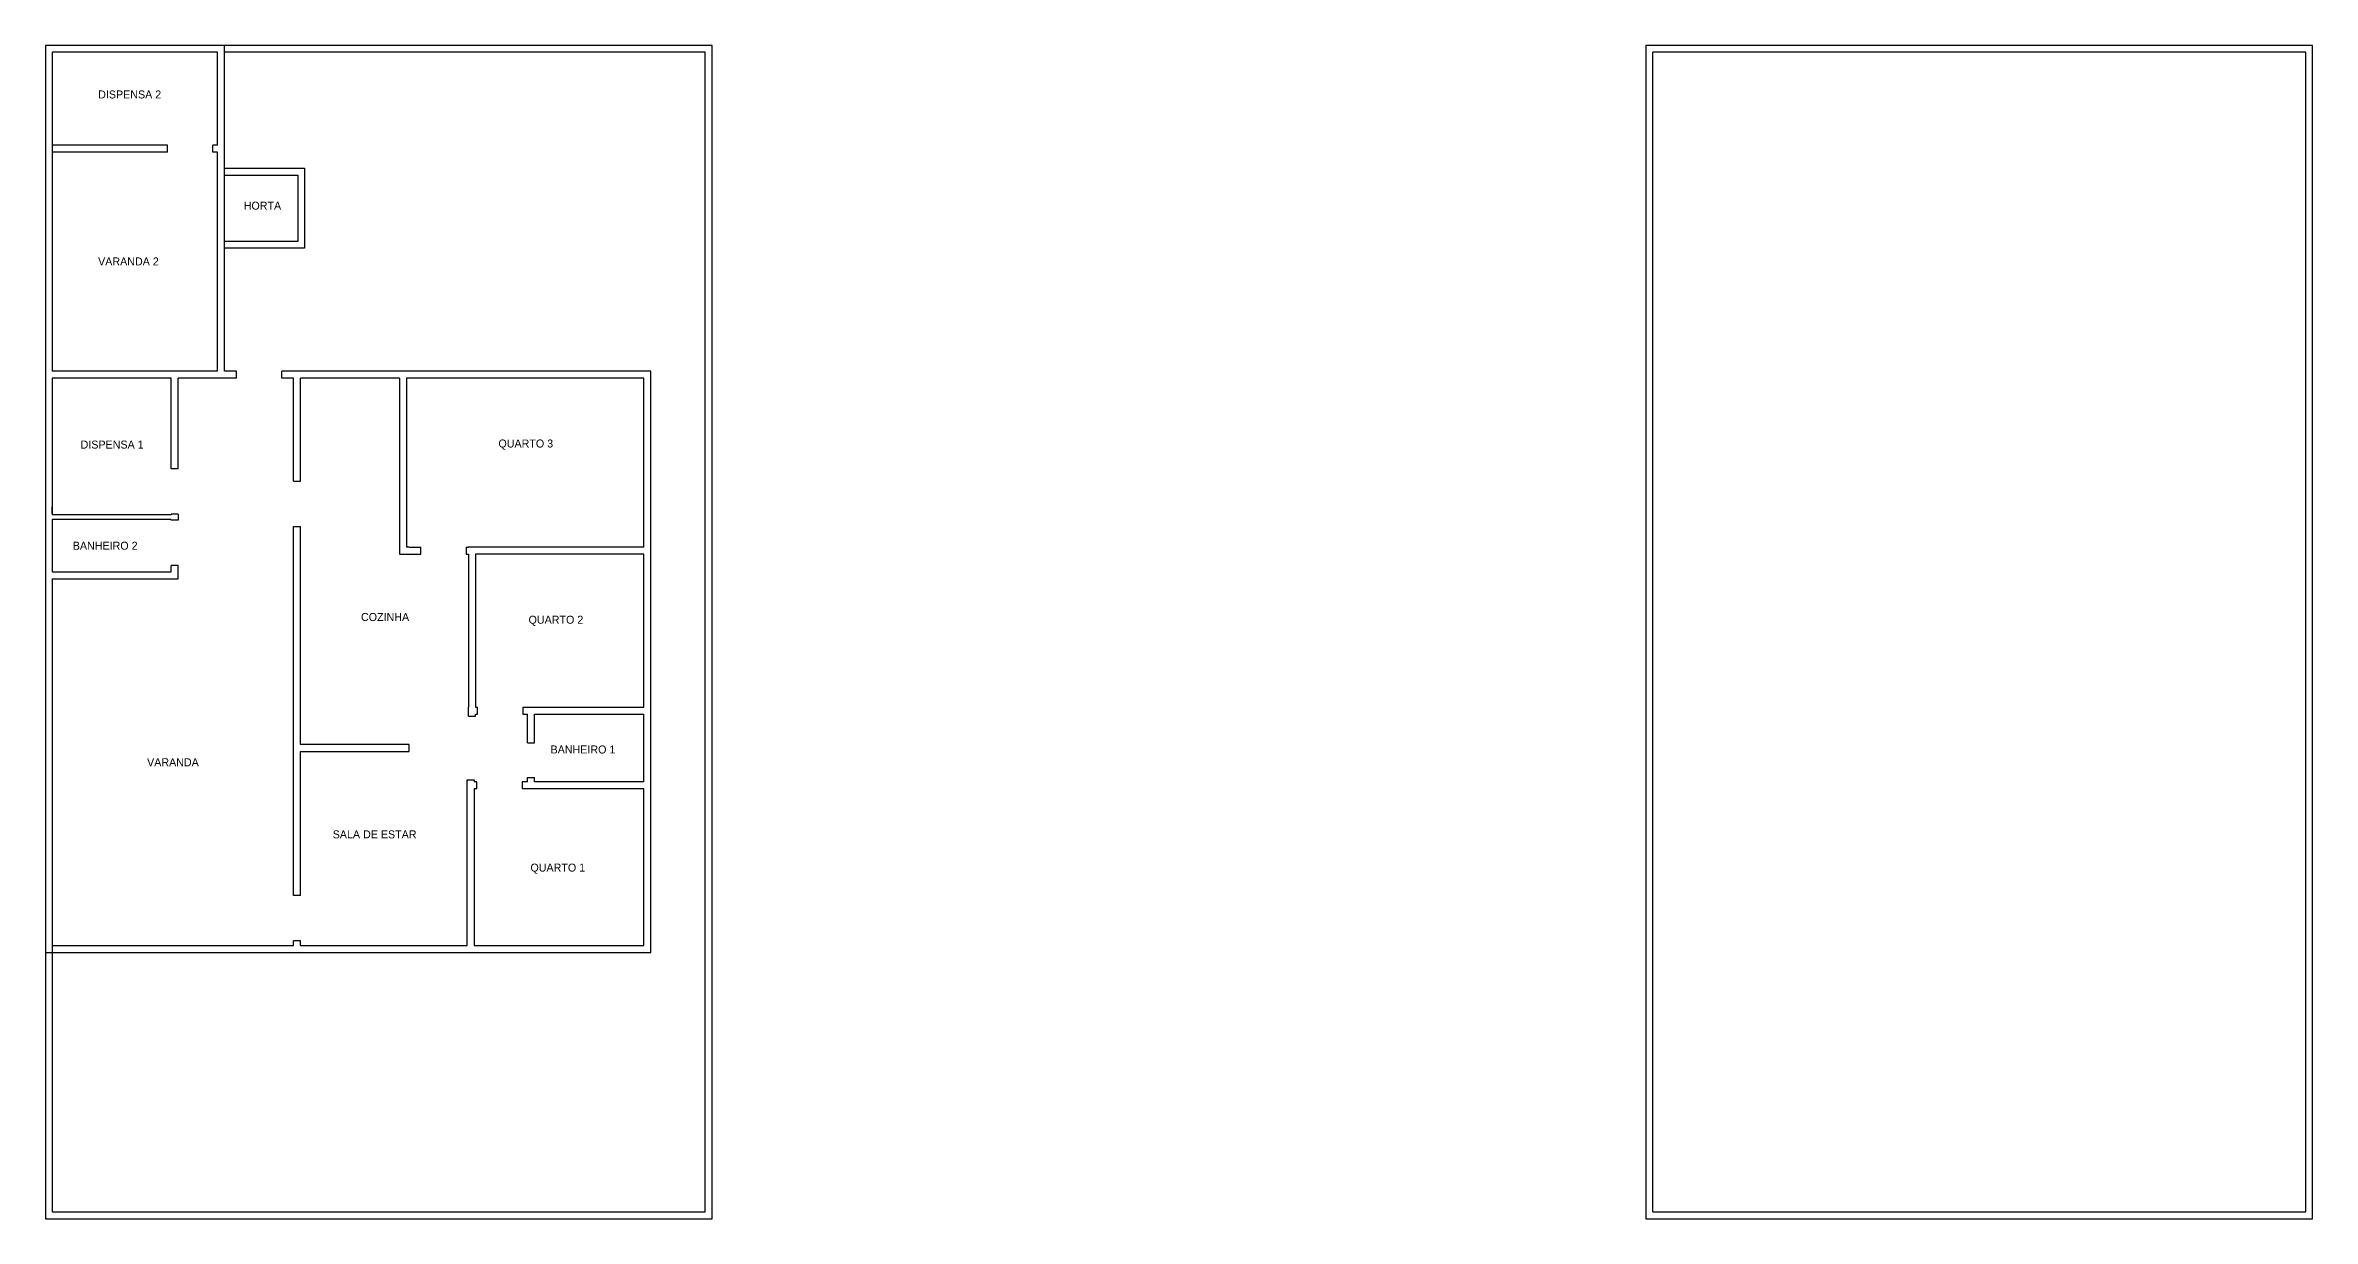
# Model space of a CAD drawing. Header units: millimetres. Extents: x 10 to 172, y 10 to 32.
# Drawn here: x 130 to 172.5, y 10 to 32 of the extents above; entities that cross this region are included whole.
import ezdxf

# ---------------------------------------------------------------- set-up
doc = ezdxf.new("R2010")
doc.units = ezdxf.units.MM
for name, color, linetype in [('Paredes', 7, 'Continuous'), ('Terreno', 1, 'Continuous'), ('Texto', 7, 'Continuous')]:
    doc.layers.add(name, color=color, linetype=linetype)
doc.styles.add('texto', font='')
doc.styles.get('texto').set_extended_font_data('Century Gothic')

msp = doc.modelspace()

# ---------------------------------------------------------------- linework, layer by layer
at = {"layer": 'Paredes'}
for p, q in [((133.36, 32), (130, 32)), ((130, 32), (130, 25.89)), ((133.36, 25.89), (133.36, 32)), ((133.23, 31.87), (130.13, 31.87)), ((130.13, 31.87), (130.13, 25.89)), ((133.23, 30.13), (133.23, 31.87)), ((132.29, 30.13), (130.13, 30.13)), ((132.29, 30), (130.13, 30)), ((132.29, 30), (132.29, 30.13)), ((133.23, 30.13), (133.14, 30.13)), ((133.14, 30), (133.14, 30.13)), ((133.23, 30), (133.14, 30)), ((133.23, 25.89), (133.23, 30)), ((133.36, 29.695), (134.86, 29.695)), ((133.36, 29.565), (134.73, 29.565)), ((134.73, 29.565), (134.73, 28.325)), ((134.86, 29.695), (134.86, 28.195)), ((134.73, 28.325), (133.36, 28.325)), ((134.86, 28.195), (133.36, 28.195)), ((130, 25.89), (130, 14.99)), ((133.23, 25.89), (130.13, 25.89)), ((132.36, 25.76), (130.13, 25.76)), ((130.13, 25.76), (130.13, 23.35)), ((132.36, 24.06), (132.36, 25.76)), ((133.58, 25.76), (132.49, 25.76)), ((132.49, 24.06), (132.49, 25.76)), ((133.58, 25.89), (133.36, 25.89)), ((133.58, 25.76), (133.58, 25.89)), ((141.35, 25.89), (134.43, 25.89)), ((134.43, 25.76), (134.43, 25.89)), ((134.65, 25.76), (134.43, 25.76)), ((134.65, 23.83), (134.65, 25.76)), ((136.64, 25.76), (134.78, 25.76)), ((134.78, 23.83), (134.78, 25.76)), ((136.64, 25.76), (136.64, 22.46)), ((141.22, 25.76), (136.77, 25.76)), ((136.77, 25.76), (136.77, 22.59)), ((141.22, 22.59), (141.22, 25.76)), ((141.35, 14.99), (141.35, 25.89)), ((132.49, 24.06), (132.36, 24.06)), ((134.65, 23.83), (134.78, 23.83)), ((130.13, 23.22), (130.13, 23.35)), ((130.13, 23.22), (130.13, 23.198)), ((132.36, 23.198), (130.13, 23.198)), ((130.13, 23.112), (130.13, 22.13)), ((132.36, 23.112), (130.13, 23.112)), ((132.49, 23.21), (132.36, 23.21)), ((132.36, 23.21), (132.36, 23.198)), ((132.36, 23.1), (132.36, 23.112)), ((132.49, 23.1), (132.36, 23.1)), ((132.49, 23.21), (132.49, 23.112)), ((132.49, 23.112), (132.49, 23.1)), ((134.65, 16.06), (134.65, 22.98)), ((134.65, 22.98), (134.78, 22.98)), ((134.78, 18.89), (134.78, 22.98)), ((136.82, 22.59), (136.77, 22.59)), ((136.82, 22.59), (137.04, 22.59)), ((137.04, 22.46), (137.04, 22.59)), ((137.89, 22.59), (137.93, 22.59)), ((137.89, 22.59), (137.89, 22.46)), ((141.22, 22.59), (137.93, 22.59)), ((130.13, 22.13), (132.36, 22.13)), ((132.36, 22.13), (132.36, 22.25)), ((132.49, 22.25), (132.36, 22.25)), ((132.49, 22), (132.49, 22.25)), ((136.64, 22.46), (136.82, 22.46)), ((136.82, 22.46), (137.04, 22.46)), ((137.89, 22.46), (137.93, 22.46)), ((137.93, 22.46), (137.93, 19.59)), ((141.22, 22.46), (138.06, 22.46)), ((138.06, 22.46), (138.06, 19.59)), ((141.22, 19.59), (141.22, 22.46)), ((130.13, 22), (130.13, 15.12)), ((130.13, 22), (132.49, 22)), ((137.93, 19.46), (137.93, 19.59)), ((138.06, 19.59), (138.1, 19.59)), ((138.1, 19.46), (138.1, 19.59)), ((138.95, 19.59), (139.04, 19.59)), ((138.95, 19.59), (138.95, 19.46)), ((139.04, 19.59), (139.17, 19.59)), ((139.17, 19.59), (141.22, 19.59)), ((137.93, 19.42), (137.93, 19.46)), ((137.93, 19.42), (138.06, 19.42)), ((138.06, 19.46), (138.1, 19.46)), ((138.06, 19.42), (138.06, 19.46)), ((138.95, 19.46), (139.04, 19.46)), ((139.04, 18.92), (139.04, 19.46)), ((139.17, 18.92), (139.17, 19.46)), ((139.17, 19.46), (141.22, 19.46)), ((141.22, 18.19), (141.22, 19.46)), ((136.82, 18.89), (134.78, 18.89)), ((134.78, 16.06), (134.78, 18.76)), ((134.78, 18.76), (136.82, 18.76)), ((136.82, 18.76), (136.82, 18.89)), ((139.04, 18.92), (139.17, 18.92)), ((137.91, 15.12), (137.91, 18.23)), ((137.91, 18.23), (138.04, 18.23)), ((138.04, 18.23), (138.04, 18.19)), ((138.09, 18.19), (138.04, 18.19)), ((138.04, 18.06), (138.04, 15.12)), ((138.09, 18.06), (138.04, 18.06)), ((138.09, 18.06), (138.09, 18.19)), ((139.04, 18.19), (138.94, 18.19)), ((138.94, 18.19), (138.94, 18.06)), ((141.22, 18.06), (138.94, 18.06)), ((139.04, 18.19), (139.04, 18.27)), ((139.04, 18.27), (139.17, 18.27)), ((139.17, 18.19), (139.17, 18.27)), ((141.22, 18.19), (139.17, 18.19)), ((141.22, 15.12), (141.22, 18.06)), ((134.78, 16.06), (134.65, 16.06)), ((130, 14.99), (141.35, 14.99)), ((130.13, 15.12), (134.65, 15.12)), ((134.65, 15.12), (134.65, 15.21)), ((134.78, 15.21), (134.65, 15.21)), ((134.78, 15.12), (134.78, 15.21)), ((134.78, 15.12), (137.91, 15.12)), ((138.04, 15.12), (141.22, 15.12))]:
    msp.add_line(p, q, dxfattribs=at)
at = {"layer": 'Terreno'}
for p, q in [((142.5, 32), (130, 32)), ((130, 32), (130, 10)), ((142.5, 10), (142.5, 32)), ((172.5, 32), (160, 32)), ((160, 32), (160, 10)), ((172.5, 10), (172.5, 32)), ((133.23, 31.87), (130.13, 31.87)), ((130.13, 31.87), (130.13, 25.89)), ((142.37, 31.87), (133.36, 31.87)), ((142.37, 10.13), (142.37, 31.87)), ((160.13, 10.13), (160.13, 31.87)), ((172.37, 31.87), (160.13, 31.87)), ((172.37, 10.13), (172.37, 31.87)), ((130.13, 25.76), (130.13, 23.198)), ((130.13, 23.112), (130.13, 22.13)), ((130.13, 22), (130.13, 10.13)), ((130, 10), (142.5, 10)), ((130.13, 10.13), (142.37, 10.13)), ((160, 10), (172.5, 10)), ((160.13, 10.13), (172.37, 10.13))]:
    msp.add_line(p, q, dxfattribs=at)

# ---------------------------------------------------------------- texts
at = {"layer": 'Texto', "char_height": 0.15, "attachment_point": 1, "style": 'texto'}
for s, width, insert in [('DISPENSA 2', 1.40272, (130.99, 31.154)), ('HORTA', 1.40272, (133.718, 29.069)), ('VARANDA 2', 1.40272, (130.989, 28.023)), ('DISPENSA 1', 1.40272, (130.661, 24.589)), ('QUARTO 3', 1.40272, (138.493, 24.609)), ('BANHEIRO 2', 1.40272, (130.514, 22.693)), ('COZINHA', 1.40272, (135.917, 21.356)), ('QUARTO 2', 1.40272, (139.058, 21.305)), ('BANHEIRO 1', 1.40272, (139.47, 18.872)), ('VARANDA', 1.40272, (131.907, 18.632)), ('SALA DE ESTAR', 1.87545, (135.386, 17.281)), ('QUARTO 1', 1.40272, (139.093, 16.657))]:
    msp.add_mtext_dynamic_manual_height_columns(s, width=width, gutter_width=0.75, heights=[0], dxfattribs=dict(at, insert=insert))

doc.saveas('drawing.dxf')
